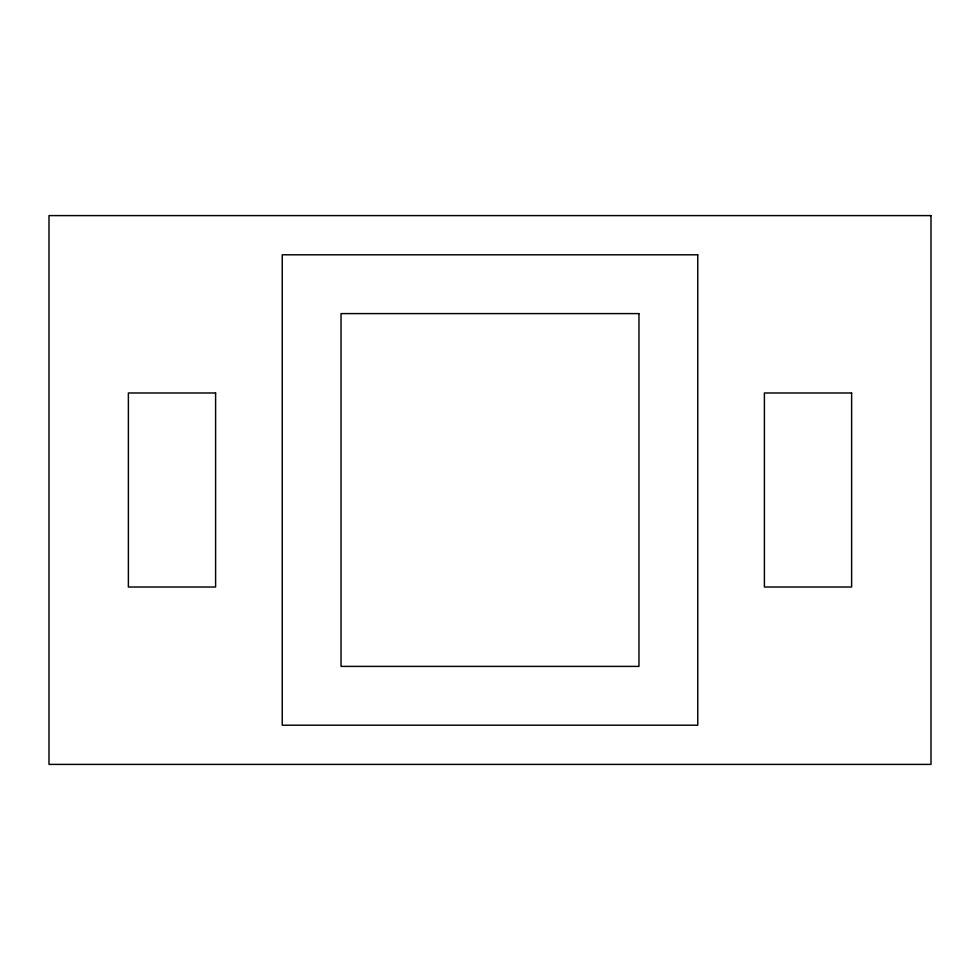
<?xml version="1.0" encoding="UTF-8"?>
<svg xmlns="http://www.w3.org/2000/svg" width="980" height="980" viewBox="0 0 980 980"><rect width="100%" height="100%" fill="white"/><g stroke="black" fill="none" stroke-linecap="round" stroke-linejoin="round"><path stroke-width="1.47" d="M931 215.6L49 215.6L49 764.4L931 764.4L931 215.6M697.76 254.8L282.24 254.8L282.24 725.2L697.76 725.2L697.76 254.8M638.96 313.6L341.04 313.6L341.04 666.4L638.96 666.4L638.96 313.6M215.6 392.98L128.38 392.98L128.38 587.02L215.6 587.02L215.6 392.98M851.62 392.98L764.4 392.98L764.4 587.02L851.62 587.02L851.62 392.98"/></g></svg>
